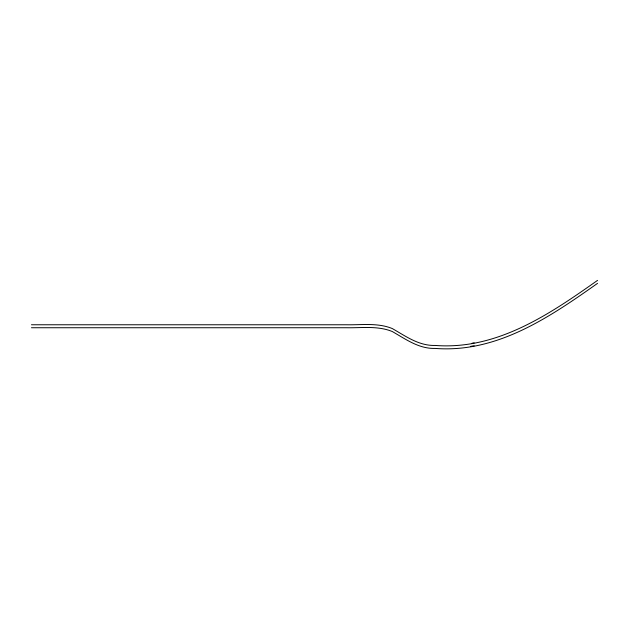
<?xml version="1.0" encoding="UTF-8"?>
<svg xmlns="http://www.w3.org/2000/svg" width="629" height="629" viewBox="0 0 629 629"><rect width="100%" height="100%" fill="white"/><g stroke="black" fill="none" stroke-linecap="round" stroke-linejoin="round"><path stroke-width="0.94" d="M597.55 280.377C549.502 314.311 496.926 350.211 435.142 345.439C418.875 345.919 405.697 336.185 392.307 328.566C377.825 322.598 361.785 325.075 346.555 324.768L31.45 324.768M597.55 283.349C549.502 317.291 496.926 353.191 435.142 348.419C418.875 348.898 405.697 339.165 392.307 331.538C377.825 325.578 361.785 328.047 346.555 327.74L31.45 327.74M472.096 343.222L474.18 342.86M472.096 346.194L474.18 345.84M470.673 346.382L472.127 346.194"/></g></svg>
